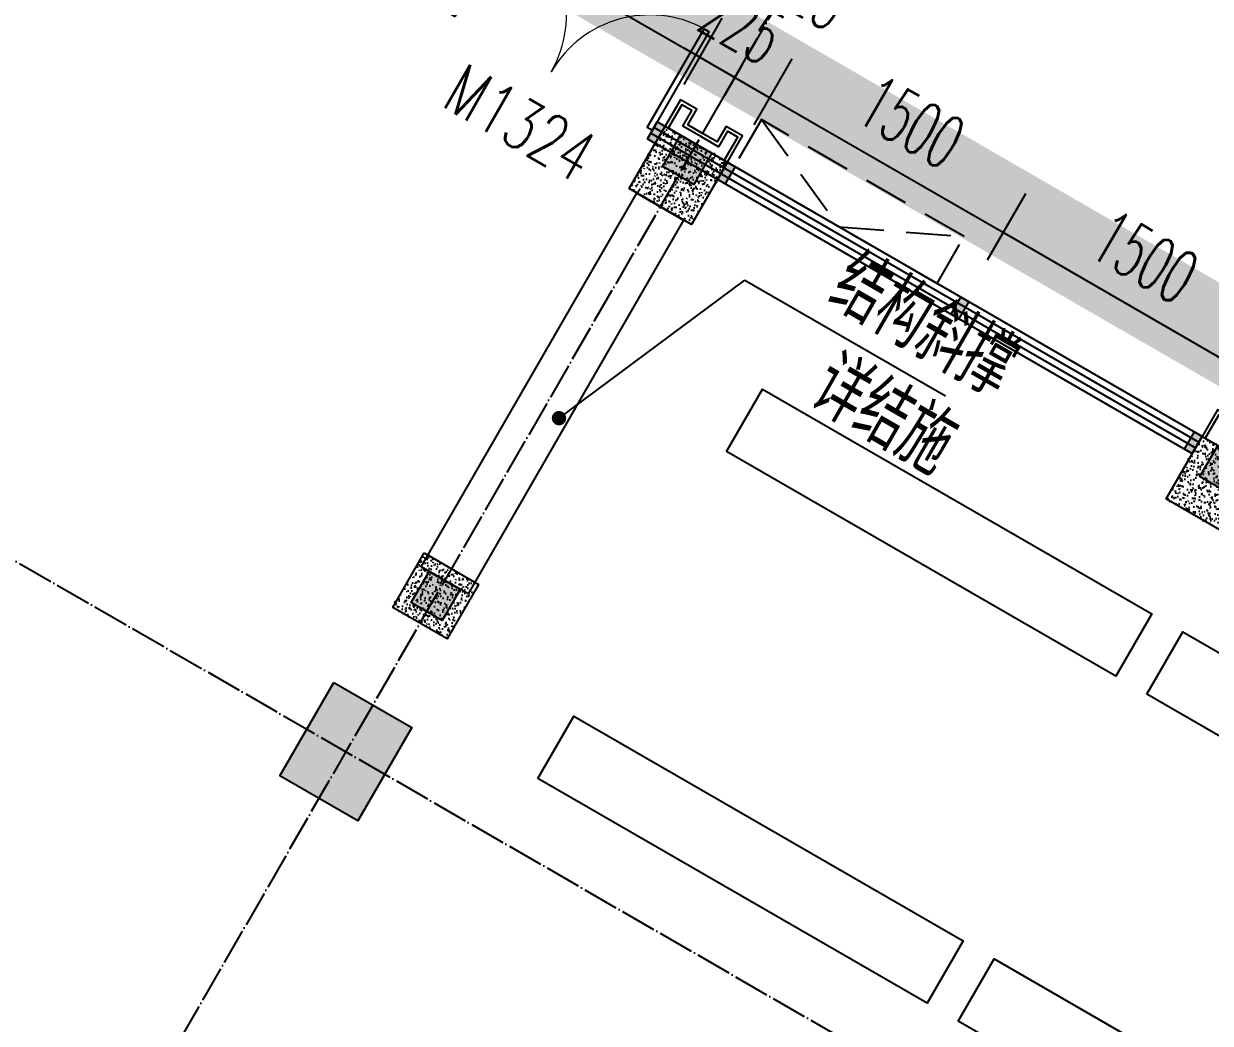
# Model space of a CAD drawing. Header units: millimetres. Extents: x 216654360 to 218309126, y 218099985 to 219647706.
# Drawn here: x 217970192 to 217976793, y 218930507 to 218936065 of the extents above; entities that cross this region are included whole.
import ezdxf
from ezdxf.xclip import XClip

# ---------------------------------------------------------------- set-up
doc = ezdxf.new("R2010")
doc.units = ezdxf.units.MM
doc.header["$LTSCALE"] = 1000
doc.header["$XCLIPFRAME"] = 0
for name, pattern in [('DASH', [0.35, 0.25, -0.1]), ('DASHED2', [0.375, 0.25, -0.125]), ('DOTE', [2.4200000000000004, 2, -0.2, 0.02, -0.2])]:
    doc.linetypes.add(name, pattern=pattern)
for name, color, linetype in [('A-ANNO-DIMS', 3, 'Continuous'), ('A-ANNO-DOTE', 1, 'DOTE'), ('A-COLU', 2, 'Continuous'), ('A-COLU-CONC', 2, 'Continuous'), ('A-DOOR', 4, 'Continuous'), ('A-DOOR-IDEN', 53, 'Continuous'), ('A-FLOR-SPCL', 245, 'Continuous'), ('A-FLOR-STRS', 51, 'Continuous'), ('A-FURN', 45, 'Continuous'), ('A-WALL-CURT', 111, 'Continuous'), ('A-WALL-MSNW', 2, 'Continuous'), ('A-WALL-SHEA', 2, 'Continuous'), ('A-WIND', 161, 'Continuous'), ('DIM_LEAD', 3, 'Continuous'), ('PUB_TEXT', 7, 'Continuous'), ('WINDOW', 4, 'Continuous'), ('现状植物', 3, 'Continuous')]:
    doc.layers.add(name, color=color, linetype=linetype)
doc.styles.add('_TCH_DIM', font='JZFZ_ENA', dxfattribs={"width": 0.7, "bigfont": 'JZFZ_CNB'})
doc.styles.add('_TCH_DIM_T3', font='SIMPLEX.shx', dxfattribs={"width": 0.5647058823529413, "bigfont": 'GBCBIG.shx'})
doc.styles.add('A_DIM', font='SIMPLEX', dxfattribs={"width": 0.7, "bigfont": 'HZ'})
doc.dimstyles.new('_TCH_ARCH&&100', dxfattribs={"dimtxt": 297.5, "dimasz": 100, "dimexe": 250, "dimexo": 300, "dimgap": 126.25, "dimtad": 1, "dimdec": 0, "dimzin": 0, "dimdsep": 46, "dimtxsty": '_TCH_DIM_T3', "dimblk": 'ARCHTICK', "dimcen": 0.09, "dimclrt": 7, "dimazin": 2, "dimtfac": 1, "dimtdec": 0, "dimtix": 1, "dimtmove": 2, "dimatfit": 3, "dimfxl": 100, "dimtolj": 1, "dimtzin": 0, "dimarcsym": 0})

# ---------------------------------------------------------------- blocks, each defined once
blk = doc.blocks.new('123sfg')
at = {"layer": 'A-FLOR-STRS', "color": 1, "linetype": 'DASH', "const_width": 0.5}
blk.add_lwpolyline([(-431.8656419331855, -1239.880152367701), (-430.7574388099792, -1232.094934287486), (-429.9684684670246, -1227.345356392272), (-428.1316071802103, -1219.113704384542), (-427.4672116297479, -1216.173528586345), (-426.6227886450006, -1211.625636377144), (-425.1215353479574, -1203.747376584453), (-424.1251620127523, -1198.437336181179), (-424.0859732910949, -1197.911209319432), (-424.1551806907519, -1191.707523606432), (-424.2037090031854, -1187.357491663604), (-424.2854724545696, -1176.551505218731), (-431.2216880260785, -1169.421393652044), (-431.8843497909656, -1148.586130392568), (-433.1748325719773, -1148.672661361057), (-433.183958132071, -1148.32154214988), (-435.7520347369718, -1148.388286254316), (-511.1115516244317, -1148.388286254316)], dxfattribs=at)
blk = doc.blocks.new('A$Cbd128c3d')
at = {"layer": 'A-COLU'}
h = blk.add_hatch(color=256, dxfattribs=at)
h.dxf.hatch_style = 1
h.paths.add_polyline_path([(3599.999999999942, -240), (4099.999999999942, -240), (4099.999999999942, -840), (3599.999999999942, -840)])
blk.add_lwpolyline([(3599.999999999942, -240), (4099.999999999942, -240), (4099.999999999942, -840), (3599.999999999942, -840)], close=True, dxfattribs=at)
blk = doc.blocks.new('2929sk')
at = {"layer": 'A-ANNO-DOTE', "ltscale": 0.1}
for p, q in [((-68908.41759934928, -98506.28522877558), (-68908.41759934928, -79972.7619583212)), ((-16719.25256192591, -91672.76195832115), (-75808.41759934928, -91672.76195832127))]:
    blk.add_line(p, q, dxfattribs=at)
at = {"rotation": 180}
blk.add_blockref('A$Cbd128c3d', (-65058.41759934928, -92212.76195832173), dxfattribs=at)
blk = doc.blocks.new('123sttyt')
at = {"layer": 'A-COLU-CONC'}
h = blk.add_hatch(dxfattribs=at)
h.set_pattern_fill('混凝土', scale=10)
h.set_pattern_definition([(49.99999999999999, (458507.2726841327, 226049.4547714085), (71.72601826007535, -6.275213498259511), [7.5, -82.5]), (355, (458507.2726841327, 226049.4547714085), (-13.8751333613, 75.21921337000119), [6, -66]), (100.4514, (458513.2498521327, 226048.9318374085), (57.85093817140216, 68.94395420609536), [6.374019000000001, -70.1142112]), (46.18420000000002, (458507.2726841327, 226069.4547714085), (106.7241048625644, -16.55190143290181), [11.25, -123.75]), (96.6356, (458516.1663586327, 226068.0754407085), (93.46627055487033, 97.41178709004417), [9.561028799999999, -105.1713]), (351.1842, (458507.2726841327, 226069.4547714085), (93.46619451336272, 97.41186009253246), [9, -99]), (21, (458517.2726841327, 226064.4547714085), (59.69070521184616, -40.26188906653388), [7.5, -82.5]), (326.0000000000001, (458517.2726841327, 226064.4547714085), (24.33153319215817, 72.5150045046853), [6, -66]), (71.4514, (458522.2469074327, 226061.0996108085), (84.02226285814899, 32.25304967099524), [6.374019000000001, -70.1142112]), (37.50000000000001, (458507.2726841327, 226049.4547714085), (1.215985531729067, 33.28938538313115), [0, -65.19999999999999, 0, -67, 0, -66.25]), (7.499999999999999, (458507.2726841327, 226049.4547714085), (26.30695374421486, 39.44117118823603), [0, -38.2, 0, -63.7, 0, -25.25]), (327.5, (458484.9726841327, 226049.4547714085), (53.3822436172409, -2.255487173437976), [0, -25, 0, -78, 0, -103.5]), (317.5, (458474.9726841327, 226049.4547714085), (58.31861693423862, 10.01049823323177), [0, -32.5, 0, -51.8, 0, -73.5])])
h.paths.add_polyline_path([(6523019.330466915, 268461.0957909399), (6523419.330466915, 268461.0957909399), (6523419.330466892, 268061.0957909399), (6523019.330466892, 268061.0957909399)])
h = blk.add_hatch(color=256, dxfattribs=at)
h.dxf.hatch_style = 1
h.paths.add_polyline_path([(6523119.330466904, 268461.0957909399), (6523319.330466904, 268461.0957909399), (6523319.330466904, 268261.0957909399), (6523119.330466904, 268261.0957909399)])
at = {"layer": 'A-COLU'}
for points in [[(6523019.330466915, 268461.0957909399), (6523419.330466915, 268461.0957909399), (6523419.330466892, 268061.0957909399), (6523019.330466892, 268061.0957909399)], [(6523119.330466904, 268461.0957909399), (6523319.330466904, 268461.0957909399), (6523319.330466904, 268261.0957909399), (6523119.330466904, 268261.0957909399)]]:
    blk.add_lwpolyline(points, close=True, dxfattribs=at)
blk = doc.blocks.new('atyyj')
at = {"color": 6}
for points in [[(6087145.846531308, 41917.42876004828), (6087145.850708799, 41917.44223488616), (6087145.850708793, 42287.44228338455), (6087040.833285737, 42287.42880854666), (6087040.833285737, 42187.42880854666), (6086945.833285737, 42187.42880854666), (6086850.833285737, 42187.42880854666), (6086850.833285737, 42287.42880854666), (6086745.844134575, 42287.41532826515), (6086745.844134575, 42117.42884835148)], [(6087125.83328574, 42117.42884835148), (6087125.833285737, 42267.42880854666), (6087060.833285737, 42267.42880854666), (6087060.833285737, 42167.42880854666), (6086945.833285737, 42167.42880854666), (6086830.833285737, 42167.42880854666), (6086830.833285737, 42267.42880854666), (6086765.833285737, 42267.42880854666), (6086765.833285737, 42117.42884835148)]]:
    blk.add_lwpolyline(points, dxfattribs=at)
at = {"layer": 'A-COLU'}
blk.add_blockref('123sttyt', (-436273.4971811436, -226343.666958125), dxfattribs=at)
blk = doc.blocks.new('25tqdryui')
at = {"layer": 'A-COLU-CONC'}
h = blk.add_hatch(dxfattribs=at)
h.set_pattern_fill('混凝土', scale=10)
h.set_pattern_definition([(49.99999999999999, (0, 0), (71.72601826007535, -6.275213498259511), [7.5, -82.5]), (355, (0, 0), (-13.8751333613, 75.21921337000119), [6, -66]), (100.4514, (5.977168000000001, -0.522934), (57.85093817140216, 68.94395420609536), [6.374019000000001, -70.1142112]), (46.18420000000002, (0, 20), (106.7241048625644, -16.55190143290181), [11.25, -123.75]), (96.6356, (8.8936745, 18.6206693), (93.46627055487033, 97.41178709004417), [9.561028799999999, -105.1713]), (351.1842, (0, 20), (93.46619451336272, 97.41186009253246), [9, -99]), (21, (10, 15), (59.69070521184616, -40.26188906653388), [7.5, -82.5]), (326.0000000000001, (10, 15), (24.33153319215817, 72.5150045046853), [6, -66]), (71.4514, (14.9742233, 11.6448394), (84.02226285814899, 32.25304967099524), [6.374019000000001, -70.1142112]), (37.50000000000001, (0, 0), (1.215985531729067, 33.28938538313115), [0, -65.19999999999999, 0, -67, 0, -66.25]), (7.499999999999999, (0, 0), (26.30695374421486, 39.44117118823603), [0, -38.2, 0, -63.7, 0, -25.25]), (327.5, (-22.3, 0), (53.3822436172409, -2.255487173437976), [0, -25, 0, -78, 0, -103.5]), (317.5, (-32.3, 0), (58.31861693423862, 10.01049823323177), [0, -32.5, 0, -51.8, 0, -73.5])])
h.paths.add_polyline_path([(6523044.330466904, 268536.0957909399), (6523394.330466904, 268536.0957909399), (6523394.330466904, 268186.0957909399), (6523044.330466904, 268186.0957909399)])
h = blk.add_hatch(color=256, dxfattribs=at)
h.dxf.hatch_style = 1
h.paths.add_polyline_path([(6523119.330466904, 268461.0957909399), (6523319.330466904, 268461.0957909399), (6523319.330466904, 268261.0957909399), (6523119.330466904, 268261.0957909399)])
at = {"layer": 'A-COLU'}
for points in [[(6523044.330466904, 268536.0957909399), (6523394.330466904, 268536.0957909399), (6523394.330466904, 268186.0957909399), (6523044.330466904, 268186.0957909399)], [(6523119.330466904, 268461.0957909399), (6523319.330466904, 268461.0957909399), (6523319.330466904, 268261.0957909399), (6523119.330466904, 268261.0957909399)], [(6523119.330466904, 268461.0957909399), (6523319.330466904, 268461.0957909399), (6523319.330466904, 268261.0957909399), (6523119.330466904, 268261.0957909399)]]:
    blk.add_lwpolyline(points, close=True, dxfattribs=at)
blk = doc.blocks.new('123arrt')
at = {"layer": 'A-COLU'}
for name, p in [('123sttyt', (48075.15662112832, 2799.999975732382)), ('123sttyt', (51525.15662112832, 2799.999975732382)), ('25tqdryui', (48075.16310578492, 0))]:
    blk.add_blockref(name, p, dxfattribs=at)
blk = doc.blocks.new('234eryayyui')
h = blk.add_hatch(color=251)
h.dxf.hatch_style = 1
h.paths.add_polyline_path([(6065420.674966354, 42391.641019584), (6065470.674966354, 42391.641019584), (6065470.67447537, 42281.641019584), (6065420.67447537, 42281.641019584)])
at = {"layer": 'WINDOW'}
blk.add_lwpolyline([(6065420.674966354, 42391.641019584), (6065470.674966354, 42391.641019584), (6065470.67447537, 42281.641019584), (6065420.67447537, 42281.641019584)], close=True, dxfattribs=at)
blk = doc.blocks.new('124ety6')
at = {"layer": 'A-COLU-CONC', "color": 7}
for p in [(50075.15706750564, 2.306580427102745e-06), (50525.17449053749, 2.306580427102745e-06), (52025.15929428115, -2.138323907274753e-06), (53525.14409802482, -6.58322824165225e-06)]:
    blk.add_blockref('234eryayyui', p, dxfattribs=at)
blk = doc.blocks.new('13arr')
at = {"layer": 'A-WIND', "linetype": 'DASHED2'}
blk.add_lwpolyline([(6087353.827712848, 41511.70635287312), (6088025.843614434, 41811.71657893434), (6088655.837995256, 41511.70477893751)], dxfattribs=at)
blk.add_lwpolyline([(6087353.832841344, 41811.72995272726), (6088655.837995256, 41811.72837898376), (6088655.837995256, 41511.70477893751), (6087353.832841344, 41511.70635268101)], close=True, dxfattribs=at)
blk = doc.blocks.new('_ArchTick')
at = {"color": 0, "linetype": 'ByBlock', "const_width": 0.4}
blk.add_lwpolyline([(-0.5, -0.5), (0.5, 0.5)], dxfattribs=at)
blk = doc.blocks.new('*D496')
at = {"layer": 'A-ANNO-DIMS', "color": 0, "lineweight": -2, "transparency": 16777216}
for p, q in [((6114170.831551801, 42645.68900444673), (6114170.831551801, 43070.74270527938)), ((6115520.83203386, 42645.68900444673), (6115520.83203386, 43070.74270527938)), ((6114170.831551801, 42820.74270527938), (6115520.83203386, 42820.74270527938))]:
    blk.add_line(p, q, dxfattribs=at)
at = {"layer": 'Defpoints', "color": 0, "transparency": 16777216}
for p in [(6115520.83203386, 42820.74270527938), (6114170.831551801, 42345.68900444673), (6115520.83203386, 42345.68900444673)]:
    blk.add_point(p, dxfattribs=at)
at = {"layer": 'A-ANNO-DIMS', "color": 0, "lineweight": -2, "transparency": 16777216, "xscale": 100, "yscale": 100, "zscale": 100, "rotation": 180}
blk.add_blockref('_ArchTick', (6114170.831551801, 42820.74270527938), dxfattribs=at)
at = {"layer": 'A-ANNO-DIMS', "color": 0, "lineweight": -2, "transparency": 16777216, "xscale": 100, "yscale": 100, "zscale": 100}
blk.add_blockref('_ArchTick', (6115520.83203386, 42820.74270527938), dxfattribs=at)
at = {"layer": 'A-ANNO-DIMS', "color": 7, "transparency": 16777216, "insert": (6114845.83179283, 43095.74270527938), "char_height": 297.5, "attachment_point": 5, "style": '_TCH_DIM_T3'}
blk.add_mtext('\\A1;1350', dxfattribs=at)
blk = doc.blocks.new('*D497')
at = {"layer": 'A-ANNO-DIMS', "color": 0, "lineweight": -2, "transparency": 16777216}
for p, q in [((6115520.83203386, 42645.68900444673), (6115520.83203386, 43070.74270527938)), ((6115745.845538795, 42645.68900444673), (6115745.845538795, 43070.74270527938)), ((6115520.83203386, 42820.74270527938), (6115420.83203386, 42820.74270527938)), ((6115520.83203386, 42820.74270527938), (6115745.845538795, 42820.74270527938)), ((6115745.845538795, 42820.74270527938), (6115845.845538795, 42820.74270527938))]:
    blk.add_line(p, q, dxfattribs=at)
at = {"layer": 'Defpoints', "color": 0, "transparency": 16777216}
for p in [(6115745.845538795, 42820.74270527938), (6115520.83203386, 42345.68900444673), (6115745.845538795, 42345.68900444673)]:
    blk.add_point(p, dxfattribs=at)
at = {"layer": 'A-ANNO-DIMS', "color": 0, "lineweight": -2, "transparency": 16777216, "xscale": 100, "yscale": 100, "zscale": 100}
blk.add_blockref('_ArchTick', (6115520.83203386, 42820.74270527938), dxfattribs=at)
at = {"layer": 'A-ANNO-DIMS', "color": 0, "lineweight": -2, "transparency": 16777216, "xscale": 100, "yscale": 100, "zscale": 100, "rotation": 180}
blk.add_blockref('_ArchTick', (6115745.845538795, 42820.74270527938), dxfattribs=at)
at = {"layer": 'A-ANNO-DIMS', "color": 7, "transparency": 16777216, "insert": (6115633.338786327, 43095.74270527938), "char_height": 297.5, "attachment_point": 5, "style": '_TCH_DIM_T3'}
blk.add_mtext('\\A1;225', dxfattribs=at)
blk = doc.blocks.new('*D498')
at = {"layer": 'A-ANNO-DIMS', "color": 0, "lineweight": -2, "transparency": 16777216}
for p, q in [((6115745.845538795, 42645.68900444673), (6115745.845538795, 43070.74270527938)), ((6115970.849456892, 42645.68900444673), (6115970.849456892, 43070.74270527938)), ((6115745.845538795, 42820.74270527938), (6115645.845538795, 42820.74270527938)), ((6115745.845538795, 42820.74270527938), (6115970.849456892, 42820.74270527938)), ((6115970.849456892, 42820.74270527938), (6116070.849456892, 42820.74270527938))]:
    blk.add_line(p, q, dxfattribs=at)
at = {"layer": 'Defpoints', "color": 0, "transparency": 16777216}
for p in [(6115970.849456892, 42820.74270527938), (6115745.845538795, 42345.68900444673), (6115970.849456892, 42345.68900444673)]:
    blk.add_point(p, dxfattribs=at)
at = {"layer": 'A-ANNO-DIMS', "color": 0, "lineweight": -2, "transparency": 16777216, "xscale": 100, "yscale": 100, "zscale": 100}
blk.add_blockref('_ArchTick', (6115745.845538795, 42820.74270527938), dxfattribs=at)
at = {"layer": 'A-ANNO-DIMS', "color": 0, "lineweight": -2, "transparency": 16777216, "xscale": 100, "yscale": 100, "zscale": 100, "rotation": 180}
blk.add_blockref('_ArchTick', (6115970.849456892, 42820.74270527938), dxfattribs=at)
at = {"layer": 'A-ANNO-DIMS', "color": 7, "transparency": 16777216, "insert": (6115858.347497843, 43445.74270527938), "char_height": 297.5, "attachment_point": 5, "style": '_TCH_DIM_T3'}
blk.add_mtext('\\A1;225', dxfattribs=at)
blk = doc.blocks.new('*D499')
at = {"layer": 'A-ANNO-DIMS', "color": 0, "lineweight": -2, "transparency": 16777216}
for p, q in [((6115970.849456892, 42645.68900444673), (6115970.849456892, 43070.74270527938)), ((6117470.834260637, 42645.68900444673), (6117470.834260637, 43070.74270527938)), ((6115970.849456892, 42820.74270527938), (6117470.834260637, 42820.74270527938))]:
    blk.add_line(p, q, dxfattribs=at)
at = {"layer": 'Defpoints', "color": 0, "transparency": 16777216}
for p in [(6117470.834260637, 42820.74270527938), (6115970.849456892, 42345.68900444673), (6117470.834260637, 42345.68900444673)]:
    blk.add_point(p, dxfattribs=at)
at = {"layer": 'A-ANNO-DIMS', "color": 0, "lineweight": -2, "transparency": 16777216, "xscale": 100, "yscale": 100, "zscale": 100, "rotation": 180}
blk.add_blockref('_ArchTick', (6115970.849456892, 42820.74270527938), dxfattribs=at)
at = {"layer": 'A-ANNO-DIMS', "color": 0, "lineweight": -2, "transparency": 16777216, "xscale": 100, "yscale": 100, "zscale": 100}
blk.add_blockref('_ArchTick', (6117470.834260637, 42820.74270527938), dxfattribs=at)
at = {"layer": 'A-ANNO-DIMS', "color": 7, "transparency": 16777216, "insert": (6116720.841858765, 43095.74270527938), "char_height": 297.5, "attachment_point": 5, "style": '_TCH_DIM_T3'}
blk.add_mtext('\\A1;1500', dxfattribs=at)
blk = doc.blocks.new('*D500')
at = {"layer": 'A-ANNO-DIMS', "color": 0, "lineweight": -2, "transparency": 16777216}
for p, q in [((6117470.834260637, 42645.68900444673), (6117470.834260637, 43070.74270527938)), ((6118970.818573396, 42645.68900444673), (6118970.818573396, 43070.74270527938)), ((6117470.834260637, 42820.74270527938), (6118970.818573396, 42820.74270527938))]:
    blk.add_line(p, q, dxfattribs=at)
at = {"layer": 'Defpoints', "color": 0, "transparency": 16777216}
for p in [(6118970.818573396, 42820.74270527938), (6117470.834260637, 42345.68900444673), (6118970.818573396, 42345.68900444673)]:
    blk.add_point(p, dxfattribs=at)
at = {"layer": 'A-ANNO-DIMS', "color": 0, "lineweight": -2, "transparency": 16777216, "xscale": 100, "yscale": 100, "zscale": 100, "rotation": 180}
blk.add_blockref('_ArchTick', (6117470.834260637, 42820.74270527938), dxfattribs=at)
at = {"layer": 'A-ANNO-DIMS', "color": 0, "lineweight": -2, "transparency": 16777216, "xscale": 100, "yscale": 100, "zscale": 100}
blk.add_blockref('_ArchTick', (6118970.818573396, 42820.74270527938), dxfattribs=at)
at = {"layer": 'A-ANNO-DIMS', "color": 7, "transparency": 16777216, "insert": (6118220.826417016, 43095.74270527938), "char_height": 297.5, "attachment_point": 5, "style": '_TCH_DIM_T3'}
blk.add_mtext('\\A1;1500', dxfattribs=at)
blk = doc.blocks.new('*D501')
at = {"layer": 'A-ANNO-DIMS', "color": 0, "lineweight": -2, "transparency": 16777216}
for p, q in [((6118970.818573396, 42645.68900444673), (6118970.818573396, 43070.74270527938)), ((6119195.831587506, 42645.68900444673), (6119195.831587506, 43070.74270527938)), ((6118970.818573396, 42820.74270527938), (6118870.818573396, 42820.74270527938)), ((6118970.818573396, 42820.74270527938), (6119195.831587506, 42820.74270527938)), ((6119195.831587506, 42820.74270527938), (6119295.831587506, 42820.74270527938))]:
    blk.add_line(p, q, dxfattribs=at)
at = {"layer": 'Defpoints', "color": 0, "transparency": 16777216}
for p in [(6119195.831587506, 42820.74270527938), (6118970.818573396, 42345.68900444673), (6119195.831587506, 42345.68900444673)]:
    blk.add_point(p, dxfattribs=at)
at = {"layer": 'A-ANNO-DIMS', "color": 0, "lineweight": -2, "transparency": 16777216, "xscale": 100, "yscale": 100, "zscale": 100}
blk.add_blockref('_ArchTick', (6118970.818573396, 42820.74270527938), dxfattribs=at)
at = {"layer": 'A-ANNO-DIMS', "color": 0, "lineweight": -2, "transparency": 16777216, "xscale": 100, "yscale": 100, "zscale": 100, "rotation": 180}
blk.add_blockref('_ArchTick', (6119195.831587506, 42820.74270527938), dxfattribs=at)
at = {"layer": 'A-ANNO-DIMS', "color": 7, "transparency": 16777216, "insert": (6119083.325080451, 43095.74270527938), "char_height": 297.5, "attachment_point": 5, "style": '_TCH_DIM_T3'}
blk.add_mtext('\\A1;225', dxfattribs=at)
blk = doc.blocks.new('$DorLib2D$00000002')
for p, q in [((-0.5, -5.684341886080802e-17), (-0.5000000000000007, 0.4875)), ((-0.4750000000000007, 0.4875), (-0.5000000000000007, 0.4875)), ((-0.475, -2.842170943040401e-17), (-0.4750000000000007, 0.4875)), ((0.475, -2.842170943040401e-17), (0.4750000000000007, 0.4875)), ((0.4750000000000007, 0.4875), (0.5000000000000007, 0.4875)), ((0.5, -5.684341886080802e-17), (0.5000000000000007, 0.4875)), ((-0.5, -5.684341886080802e-17), (-0.475, -2.842170943040401e-17)), ((0.5, -5.684341886080802e-17), (0.475, -2.842170943040401e-17))]:
    blk.add_line(p, q)
at = {"lineweight": 13}
for centre, start, end in [((-0.4875, -4.263256414560601e-17), 0, 88.53071641864632), ((0.4875, -4.263256414560601e-17), 91.4692835813537, 180)]:
    blk.add_arc(centre, 0.4875, start, end, dxfattribs=at)
blk = doc.blocks.new('A$C04836B57')
at = {"layer": 'A-FURN', "color": 251}
for points in [[(-49133.26201960817, -18486.01492962606), (-49133.26201960817, -18086.01492962606), (-46633.26201960817, -18086.01492962606), (-46633.26201960817, -18486.01492962606)], [(-46433.26201960817, -18486.01492962606), (-46433.26201960817, -18086.01492962606), (-43933.26201960817, -18086.01492962606), (-43933.26201960817, -18486.01492962606)], [(-49133.26201960817, -20586.01492962606), (-49133.26201960817, -20186.01492962606), (-46633.26201960817, -20186.01492962606), (-46633.26201960817, -20586.01492962606)], [(-46433.26201960817, -20586.01492962606), (-46433.26201960817, -20186.01492962606), (-43933.26201960817, -20186.01492962606), (-43933.26201960817, -20586.01492962606)]]:
    blk.add_lwpolyline(points, close=True, dxfattribs=at)
at = {"layer": 'A-WALL-CURT'}
for p, q in [((-46883.28795811068, -17091.01506399201), (-50383.27438447252, -17091.01505361559)), ((-50383.27438447252, -17091.01505361559), (-50383.27438479848, -17201.01505361585)), ((-46883.28795843665, -17201.01506399201), (-46883.28795811068, -17091.01506399201)), ((-50383.27438457869, -17127.68172028351), (-46883.28795821965, -17127.68173065867)), ((-50383.27438468672, -17164.34838694751), (-46883.28795832768, -17164.34839732535)), ((-50383.27438479848, -17201.01505361585), (-46883.28795843665, -17201.01506399201))]:
    blk.add_line(p, q, dxfattribs=at)
at = {"layer": 'A-WALL-MSNW'}
blk.add_lwpolyline([(-50283.26201960444, -17491.01490530546), (-49983.26201960444, -17491.01490530546), (-49983.26201960538, -19891.01488103785), (-50283.26201960538, -19891.01488103785)], close=True, dxfattribs=at)
at = {"layer": 'DIM_LEAD'}
for p, q in [((-50033.26796178892, -18791.49534408364), (-49521.30644280557, -17609.90780892701)), ((-49521.30644280557, -17609.90780892701), (-48233.77437757421, -17609.90780892701))]:
    blk.add_line(p, q, dxfattribs=at)
at = {"layer": 'DIM_LEAD', "const_width": 40}
blk.add_lwpolyline([(-50041.2193293022, -18809.84679510703, 1), (-50025.31659427565, -18773.14389306025, 1)], format="xyb", close=True, dxfattribs=at)
for p in [(-6137079.108274692, -59208.44373812031), (-6133629.121244042, -59208.44373812031)]:
    blk.add_blockref('atyyj', p)
at = {"layer": 'A-ANNO-DOTE'}
ref = blk.add_blockref('123sfg', (408074.6474547908, 1131835.749373674), dxfattribs=dict(at, xscale=1000, yscale=1000, zscale=1000))
XClip(ref).set_block_clipping_path([(-527.116253690554, -1244.4995262616217), (-408.074574071597, -1131.8357493736744)])
at = {"layer": 'A-COLU-CONC', "color": 7}
blk.add_blockref('124ety6', (-6165879.106576437, -59482.65594915766), dxfattribs=at)
at = {"layer": 'A-DOOR'}
ref = blk.add_blockref('$DorLib2D$00000002', (-51033.27438463923, -17146.0150516885), dxfattribs=dict(at, xscale=1300, yscale=1300, zscale=1300, rotation=359.9999998301346))
ref.add_attrib('A', 'M1324', (-51476.60771936644, -17616.01492316696), dxfattribs={"layer": 'A-DOOR-IDEN', "height": 280, "rotation": 359.9999998301346, "style": 'A_DIM', "width": 0.6999999999999998})
at = {"layer": 'A-FLOR-SPCL', "rotation": 180}
blk.add_blockref('2929sk', (-119041.6796189575, -112663.7768879475), dxfattribs=at)
at = {"layer": 'A-WALL-MSNW', "color": 4, "xscale": -1, "rotation": 179.9978536729184}
blk.add_blockref('13arr', (-6137240.538579769, 24948.7972267913), dxfattribs=at)
at = {"layer": 'A-WALL-SHEA', "color": 6}
blk.add_blockref('123arrt', (-6621427.762076964, -288352.1106719777), dxfattribs=at)
at = {"layer": 'PUB_TEXT', "color": 7, "style": '_TCH_DIM', "width": 0.8}
for s, p in [('结构斜撑', (-49074.51905842498, -17504.90780892701)), ('详结施', (-48883.88076055329, -18046.29078765042))]:
    blk.add_text(s, height=357.4468085106383, dxfattribs=at).set_placement(p)
at = {"layer": 'A-ANNO-DIMS'}
dim = blk.add_linear_dim(base=(-49908.25711954478, -16661.91324387828), p1=(-50133.26103764214, -17136.96694471093), p2=(-49908.25711954478, -17136.96694471093), angle=0, dimstyle='_TCH_ARCH&&100', dxfattribs=at)
dim.commit()
dim.dimension.update_dxf_attribs({"geometry": '*D498', "text_midpoint": (-50020.75907859392, -16036.91324387828), "dimtype": 129, "insert": (-6165879.106576437, -59482.65594915766)})
for p1, p2, distance, picture, middle in [((-51708.27502463572, -17136.96694471093), (-50358.27454257756, -17136.96694471093), 475.05370083265007, '*D496', (-51033.27478360664, -16386.91324387828)), ((-50358.27454257756, -17136.96694471093), (-50133.26103764214, -17136.96694471093), 475.05370083265007, '*D497', (-50245.76779010985, -16386.91324387828)), ((-49908.25711954478, -17136.96694471093), (-48408.27231580019, -17136.96694471093), 475.05370083265, '*D499', (-49158.26471767202, -16386.91324387828)), ((-48408.27231580019, -17136.96694471093), (-46908.28800304141, -17136.96694471093), 475.05370083265007, '*D500', (-47658.28015942127, -16386.91324387828)), ((-46908.28800304141, -17136.96694471093), (-46683.27498893067, -17136.96694471093), 475.05370083265007, '*D501', (-46795.78149598651, -16386.91324387828))]:
    dim = blk.add_aligned_dim(p1=p1, p2=p2, distance=distance, dimstyle='_TCH_ARCH&&100', dxfattribs=at)
    dim.commit()
    dim.dimension.update_dxf_attribs({"geometry": picture, "text_midpoint": middle, "insert": (-6165879.106576437, -59482.65594915766)})

msp = doc.modelspace()

# ---------------------------------------------------------------- block references
at = {"layer": '现状植物', "rotation": 330.0099772030858}
msp.add_blockref('A$C04836B57', (218025897.187641, 218925138.5110827), dxfattribs=at)

doc.saveas('drawing.dxf')
